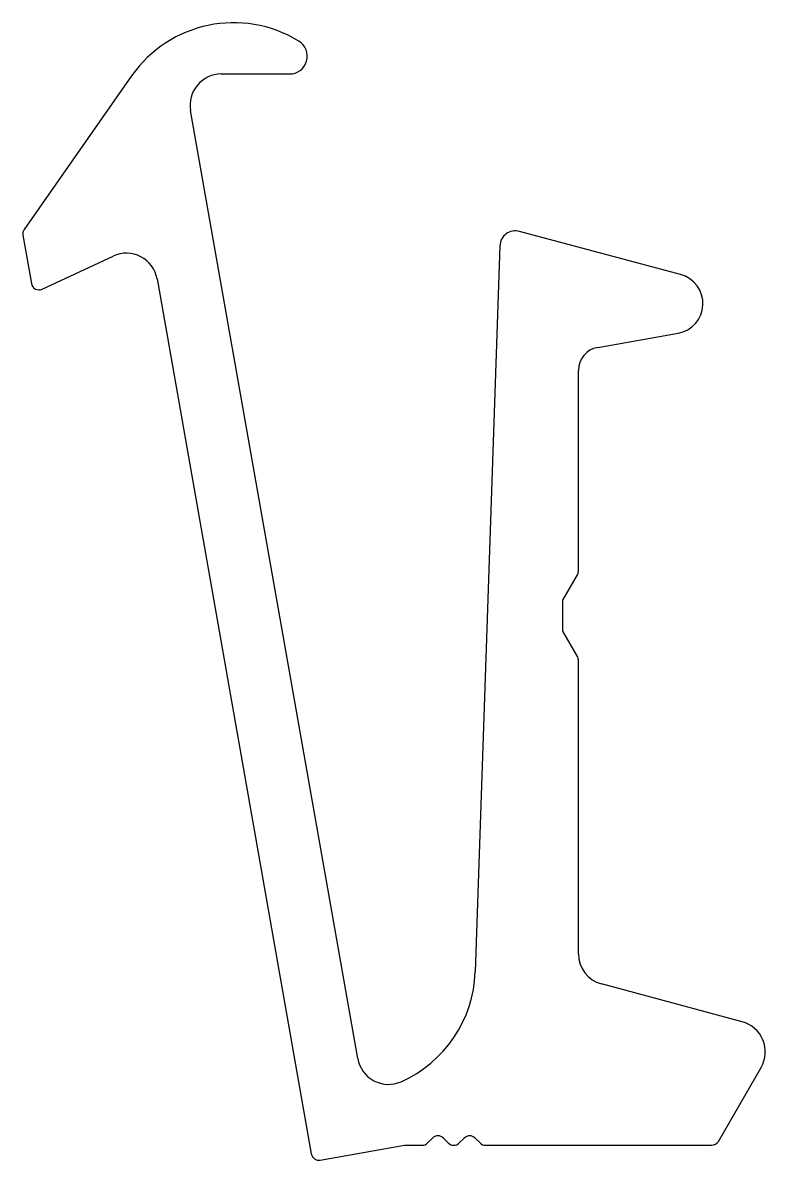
# Model space of a CAD drawing. Extents: x 3.4 to 27.2, y 2.2 to 38.7.
import ezdxf

# ---------------------------------------------------------------- set-up
doc = ezdxf.new("R2010")
doc.units = 0
doc.layers.get('0').update_dxf_attribs({"linetype": 'CONTINUOUS'})

msp = doc.modelspace()

# ---------------------------------------------------------------- linework, layer by layer
for p, q in [((6.878, 37.04), (3.428, 32.113)), ((9.756, 37.104), (11.95, 37.104)), ((14.14, 5.495), (8.773, 35.93)), ((3.386, 31.926), (3.659, 30.379)), ((24.505, 30.665), (19.33, 32.051)), ((18.701, 31.585), (17.911, 8.278)), ((4.011, 30.196), (6.287, 31.257)), ((7.695, 30.525), (12.647, 2.44)), ((21.842, 28.323), (24.425, 28.779)), ((21.223, 21.147), (21.223, 27.585)), ((20.723, 20.214), (21.189, 21.022)), ((20.723, 19.214), (20.723, 20.214)), ((21.189, 18.406), (20.723, 19.214)), ((21.223, 8.857), (21.223, 18.281)), ((26.481, 6.68), (21.964, 7.891)), ((25.717, 2.839), (27.089, 5.214)), ((16.381, 2.788), (16.537, 2.943)), ((16.89, 2.943), (17.046, 2.788)), ((17.399, 2.788), (17.555, 2.943)), ((17.909, 2.943), (18.064, 2.788)), ((12.937, 2.237), (15.645, 2.714)), ((15.645, 2.714), (16.204, 2.714)), ((18.241, 2.714), (25.501, 2.714))]:
    msp.add_line(p, q)
for centre, radius, start, end in [((10.156, 34.748), 4, 58.4847, 145.0426), ((11.95, 37.673), 0.569, 270, 58.4847), ((9.758, 36.104), 1, 90.0771, 190), ((3.633, 31.969), 0.25, 145, 190), ((19.201, 31.568), 0.5, 75, 178.0585), ((6.71, 30.351), 1, 10, 115.0744), ((3.905, 30.422), 0.25, 190, 295), ((24.256, 29.731), 0.967, 280.0627, 75.0754), ((21.973, 27.585), 0.75, 100.0402, 180), ((20.973, 21.147), 0.25, 330, 360), ((20.973, 18.281), 0.25, 0, 30), ((22.223, 8.857), 1, 180, 255), ((13.913, 8.414), 4, 293.8038, 358.0585), ((26.223, 5.714), 1, 330, 75), ((15.124, 5.669), 1, 190.024, 293.8038), ((16.713, 2.766), 0.25, 45, 135), ((17.732, 2.766), 0.25, 45, 135), ((16.204, 2.964), 0.25, 270, 315), ((17.223, 2.964), 0.25, 225, 315), ((18.241, 2.964), 0.25, 225, 270), ((25.501, 2.964), 0.25, 270, 330), ((12.894, 2.483), 0.25, 190, 280)]:
    msp.add_arc(centre, radius, start, end)

doc.saveas('drawing.dxf')
